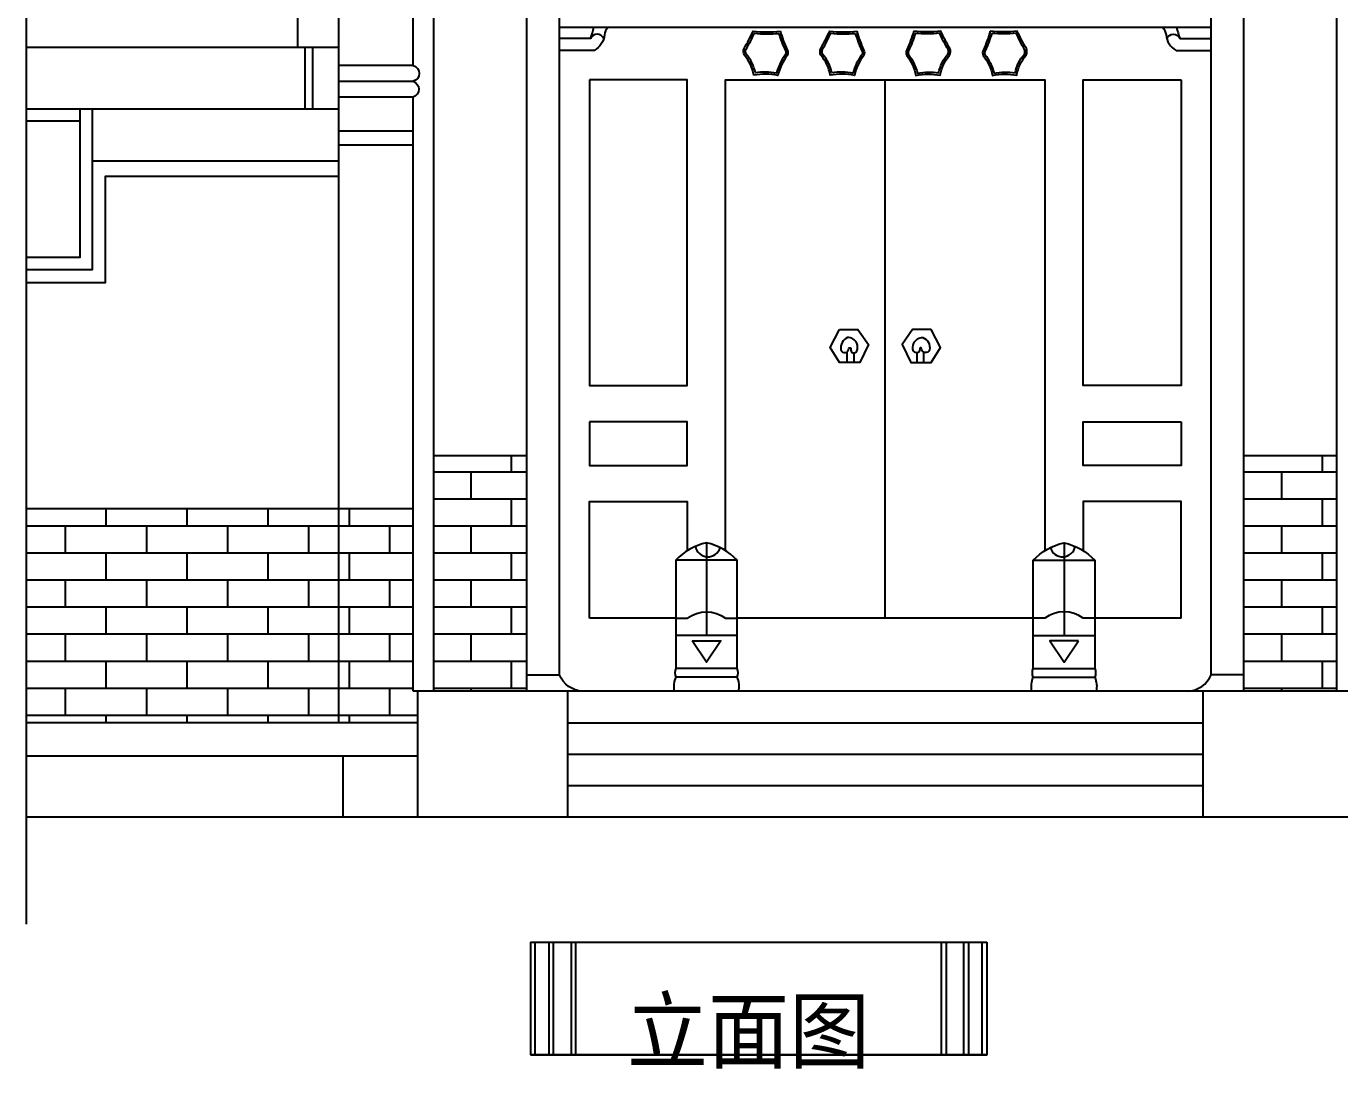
# Model space of a CAD drawing. Header units: metres. Extents: x 9271 to 18101, y 7802 to 23584.
# Drawn here: x 9271 to 14537, y 16140 to 20322 of the extents above; entities that cross this region are included whole.
import ezdxf

# ---------------------------------------------------------------- set-up
doc = ezdxf.new("R2010")
doc.units = ezdxf.units.M
for name, color, linetype in [('2', 2, 'Continuous'), ('3', 3, 'Continuous'), ('4', 4, 'Continuous'), ('7', 7, 'Continuous'), ('BH', 3, 'Continuous')]:
    doc.layers.add(name, color=color, linetype=linetype)

msp = doc.modelspace()

# ---------------------------------------------------------------- hatches: boundary and pattern name
at = {"layer": 'BH'}
h = msp.add_hatch(dxfattribs=at)
h.set_pattern_fill('AR-BRSTD', scale=1.6)
h.paths.add_polyline_path([(11277.37, 18598.08), (10904.57, 18598.08), (10904.57, 17654.08), (11277.37, 17654.08)])
h.paths.add_polyline_path([(14525.37, 18598.08), (14152.57, 18598.08), (14152.57, 17654.08), (14525.37, 17654.08)])
h.paths.add_polyline_path([(14905.37, 18386.88), (14607.77, 18386.88), (14607.77, 17654.08), (14590.17, 17654.08), (14590.17, 17528.48), (14905.37, 17528.48)])
h.paths.add_polyline_path([(17545.36, 17528.48), (17545.36, 18386.88), (14905.37, 18386.88), (14905.37, 17528.48)])
h.paths.add_polyline_path([(17545.36, 17528.48), (17866.96, 17528.48), (17866.96, 18386.88), (17545.36, 18386.88)])
h = msp.add_hatch(dxfattribs=at)
h.set_pattern_fill('AR-BRSTD', scale=1.6)
h.paths.add_polyline_path([(10822.17, 18386.88), (10524.57, 18386.88), (10524.57, 17528.48), (10839.77, 17528.48), (10839.77, 17654.08), (10822.17, 17654.08)])
h.paths.add_polyline_path([(9270.86, 18386.88), (9270.86, 17528.48), (10524.57, 17528.48), (10524.57, 18386.88)])

# ---------------------------------------------------------------- linework, layer by layer
at = {"layer": '2'}
msp.add_line((9270.86, 17150.08), (17932.31, 17150.08), dxfattribs=at)
at = {"layer": '3'}
for p, q in [((14525.37, 17654.08), (14525.37, 20557.28)), ((10524.57, 20101.37), (10822.17, 20101.37)), ((9486.59, 19941.92), (9270.86, 19941.92)), ((10524.57, 19901.92), (10822.17, 19901.92)), ((10524.57, 19845.92), (10822.17, 19845.92)), ((9536.99, 19781.92), (10524.57, 19781.92)), ((11998.17, 18250.08), (11998.17, 17878.08)), ((13431.77, 18250.08), (13431.77, 17878.08)), ((11441.37, 17528.08), (13988.57, 17528.08)), ((11441.37, 17402.08), (13988.57, 17402.08)), ((11441.37, 17276.08), (13988.57, 17276.08)), ((11292.85, 16647.57), (11292.85, 16195.17)), ((11292.85, 16647.57), (11292.85, 16195.17)), ((11292.85, 16647.57), (13121.66, 16647.57)), ((11311.57, 16195.17), (11311.57, 16647.57)), ((11311.57, 16195.17), (11311.57, 16647.57)), ((11366.16, 16647.57), (11366.16, 16195.17)), ((11366.16, 16647.57), (11366.16, 16195.17)), ((11384.88, 16195.17), (11384.88, 16647.57)), ((11384.88, 16195.17), (11384.88, 16647.57)), ((11455.55, 16647.57), (11455.55, 16195.17)), ((11455.55, 16647.57), (11455.55, 16195.17)), ((11474.27, 16195.17), (11474.27, 16647.57)), ((11474.27, 16195.17), (11474.27, 16647.57)), ((12940.25, 16195.17), (12940.25, 16647.57)), ((12940.25, 16195.17), (12940.25, 16647.57)), ((12958.97, 16647.57), (12958.97, 16195.17)), ((12958.97, 16647.57), (12958.97, 16195.17)), ((13029.64, 16195.17), (13029.64, 16647.57)), ((13029.64, 16195.17), (13029.64, 16647.57)), ((13048.36, 16647.57), (13048.36, 16195.17)), ((13048.36, 16647.57), (13048.36, 16195.17)), ((13102.94, 16195.17), (13102.94, 16647.57)), ((13102.94, 16195.17), (13102.94, 16647.57)), ((13121.66, 16647.57), (13121.66, 16195.17)), ((13121.66, 16647.57), (13121.66, 16195.17)), ((11292.85, 16195.17), (11311.57, 16195.17)), ((11292.85, 16195.17), (11311.57, 16195.17)), ((13121.66, 16195.17), (13102.94, 16195.17)), ((13121.66, 16195.17), (13102.94, 16195.17))]:
    msp.add_line(p, q, dxfattribs=at)
for points in [[(11586.49, 20273.23, 0.63), (11532.69, 20273.23), (11408.57, 20273.23)], [(13843.45, 20273.23, -0.63), (13897.25, 20273.23), (14021.37, 20273.23)], [(11874.97, 17946.88), (11921.37, 17946.88, -0.34), (12074.97, 17946.88), (12121.37, 17946.88)], [(13554.97, 17946.88), (13508.57, 17946.88, 0.34), (13354.97, 17946.88), (13308.57, 17946.88)]]:
    msp.add_lwpolyline(points, format="xyb", dxfattribs=at)
for points in [[(12294.01, 20302.28, 0.04), (12321.58, 20227.69, -0.27), (12321.97, 20204.54, 0.11), (12284.96, 20124.89, 0.1), (12187.66, 20125.66, 0.14), (12150.31, 20205.9, -0.22), (12149.08, 20232.3, 0.02), (12185.77, 20302.95, 0.06)], [(12288.16, 20293.63, 0.04), (12314.53, 20223.87, -0.27), (12315.24, 20208.93, 0.1), (12278.9, 20134.19, 0.08), (12194.1, 20134.9, 0.13), (12157.04, 20210.35, -0.2), (12156.33, 20228.86, 0.02), (12190.53, 20294.34, 0.05)], [(12600.78, 20302.28, 0.04), (12628.35, 20227.69, -0.27), (12628.74, 20204.54, 0.11), (12591.74, 20124.89, 0.1), (12494.43, 20125.66, 0.14), (12457.09, 20205.9, -0.22), (12455.86, 20232.3, 0.02), (12492.55, 20302.95, 0.06)], [(12594.94, 20293.63, 0.04), (12621.31, 20223.87, -0.27), (12622.02, 20208.93, 0.1), (12585.68, 20134.19, 0.08), (12500.87, 20134.9, 0.13), (12463.81, 20210.35, -0.2), (12463.1, 20228.86, 0.02), (12497.31, 20294.34, 0.05)], [(12829.16, 20302.28, -0.04), (12801.59, 20227.69, 0.27), (12801.2, 20204.54, -0.11), (12838.2, 20124.89, -0.1), (12935.51, 20125.66, -0.14), (12972.85, 20205.9, 0.22), (12974.08, 20232.3, -0.02), (12937.39, 20302.95, -0.06)], [(12835, 20293.63, -0.04), (12808.63, 20223.87, 0.27), (12807.92, 20208.93, -0.1), (12844.27, 20134.19, -0.08), (12929.07, 20134.9, -0.13), (12966.13, 20210.35, 0.2), (12966.84, 20228.86, -0.02), (12932.63, 20294.34, -0.05)], [(13135.93, 20302.28, -0.04), (13108.36, 20227.69, 0.27), (13107.97, 20204.54, -0.11), (13144.98, 20124.89, -0.1), (13242.28, 20125.66, -0.14), (13279.63, 20205.9, 0.22), (13280.86, 20232.3, -0.02), (13244.17, 20302.95, -0.06)], [(13141.78, 20293.63, -0.04), (13115.41, 20223.87, 0.27), (13114.7, 20208.93, -0.1), (13151.04, 20134.19, -0.08), (13235.85, 20134.9, -0.13), (13272.9, 20210.35, 0.2), (13273.62, 20228.86, -0.02), (13239.41, 20294.34, -0.05)]]:
    msp.add_lwpolyline(points, format="xyb", close=True, dxfattribs=at)
for points in [[(9270.86, 19396.32), (9486.59, 19396.32), (9486.59, 19989.92)], [(9270.86, 19345.92), (9536.99, 19345.92), (9536.99, 19989.92)], [(12121.37, 18179.68), (11874.97, 18179.68)], [(13308.57, 18179.68), (13554.97, 18179.68)], [(12121.37, 17878.08), (11874.97, 17878.08)], [(13308.57, 17878.08), (13554.97, 17878.08)], [(12121.37, 17745.28), (11874.97, 17745.28)], [(12121.37, 17710.88), (11874.97, 17710.88)], [(13308.57, 17745.28), (13554.97, 17745.28)], [(13308.57, 17710.88), (13554.97, 17710.88)], [(11292.85, 16647.57), (13121.66, 16647.57)], [(11292.85, 16195.17), (13121.66, 16195.17), (13121.66, 16195.17), (11292.85, 16195.17)]]:
    msp.add_lwpolyline(points, dxfattribs=at)
for points in [[(11940.67, 17856.62), (12055.67, 17856.62), (11998.17, 17770.46)], [(13489.27, 17856.62), (13374.27, 17856.62), (13431.77, 17770.46)]]:
    msp.add_lwpolyline(points, close=True, dxfattribs=at)
for centre, radius, start, end in [((11358.84, 20352.11), 190.9, 335.6, 349.73), ((14071.1, 20352.11), 190.9, 190.27, 204.4), ((12003.73, 18244.61), 50.96, 190.17, 344.42), ((13426.21, 18244.61), 50.96, 195.58, 349.83)]:
    msp.add_arc(centre, radius, start, end, dxfattribs=at)
at = {"layer": '4'}
for p, q in [((11277.37, 17654.08), (11277.37, 21077.28)), ((14152.57, 17654.08), (14152.57, 21077.28)), ((10822.17, 20164.57), (10822.17, 20694.88)), ((10904.57, 17654.08), (10904.57, 20557.28)), ((10524.57, 17528.48), (10524.57, 20488.32)), ((11408.57, 20318.08), (14021.37, 20318.08)), ((10822.17, 17654.08), (10822.17, 20037.37)), ((10839.77, 17654.08), (10839.77, 17150.08)), ((11441.37, 17654.08), (11441.37, 17150.08)), ((13988.57, 17654.08), (13988.57, 17150.08))]:
    msp.add_line(p, q, dxfattribs=at)
for points in [[(11501.87, 17654.08, -0.29), (11408.57, 17720.48), (11408.57, 20546.08)], [(13928.07, 17654.08, 0.29), (14021.37, 17720.48), (14021.37, 20546.08)], [(10822.17, 20164.57, -0.78), (10822.17, 20101.37, -0.7), (10822.17, 20037.37)], [(12127.32, 17654.08, 0.15), (12121.37, 17710.88, 0.2), (12121.37, 17745.28), (12121.37, 18179.68, 0.15), (11998.17, 18250.08, 0.15), (11874.97, 18179.68), (11874.97, 17745.28, 0.2), (11874.97, 17710.88, 0.15), (11869.02, 17654.08)], [(13302.62, 17654.08, -0.15), (13308.57, 17710.88, -0.2), (13308.57, 17745.28), (13308.57, 18179.68, -0.15), (13431.77, 18250.08, -0.15), (13554.97, 18179.68), (13554.97, 17745.28, -0.2), (13554.97, 17710.88, -0.15), (13560.92, 17654.08)]]:
    msp.add_lwpolyline(points, format="xyb", dxfattribs=at)
msp.add_lwpolyline([(12074.97, 18218.42), (12074.97, 20106.88), (13354.97, 20106.88), (13354.97, 18218.42)], dxfattribs=at)
at = {"layer": '7'}
for p, q in [((10524.57, 20237.12), (9270.86, 20237.12)), ((10387.61, 20237.12), (10387.61, 19989.92)), ((10418.97, 20237.12), (10418.97, 19989.92)), ((10822.17, 20164.57), (10524.57, 20164.57)), ((12714.97, 17946.88), (12714.97, 20106.88)), ((10822.17, 20037.37), (10524.57, 20037.37)), ((10524.57, 19989.92), (9270.86, 19989.92)), ((11277.37, 18598.08), (10904.57, 18598.08)), ((14525.37, 18598.08), (14152.57, 18598.08)), ((9270.86, 18386.88), (10822.17, 18386.88)), ((11277.37, 17720.48), (11408.57, 17720.48)), ((14152.57, 17720.48), (14021.37, 17720.48)), ((14607.77, 17654.08), (10822.17, 17654.08)), ((9270.86, 17528.48), (10839.77, 17528.48)), ((9270.86, 17394.88), (10839.77, 17394.88)), ((10540.57, 17394.88), (10540.57, 17150.08))]:
    msp.add_line(p, q, dxfattribs=at)
for points in [[(10338.97, 20393.53), (10358.97, 20393.53), (10358.97, 20237.12)], [(9270.86, 19293.92), (9588.99, 19293.92), (9588.99, 19720.32), (10524.57, 19720.32)], [(12531.3, 19105.79), (12605.72, 19105.79), (12647.19, 19044.87), (12613.03, 18972.98), (12531.3, 18972.98), (12493.49, 19033.9), (12531.3, 19105.79)], [(12898.64, 19105.79), (12824.23, 19105.79), (12782.75, 19044.87), (12816.91, 18972.98), (12898.64, 18972.98), (12936.45, 19033.9), (12898.64, 19105.79)], [(11528.57, 17946.88), (11528.57, 18414.88), (11921.37, 18414.88), (11921.37, 18218.42)], [(13901.37, 17946.88), (13901.37, 18414.88), (13508.57, 18414.88), (13508.57, 18218.42)], [(11874.97, 17946.88), (11528.57, 17946.88)], [(13308.57, 17946.88), (12121.37, 17946.88)], [(13901.37, 17946.88), (13554.97, 17946.88)]]:
    msp.add_lwpolyline(points, dxfattribs=at)
for points in [[(11603.93, 20318.08, 0.16), (11588.8, 20287.63, -0.26), (11547.96, 20225.24), (11408.57, 20225.24)], [(13826.01, 20318.08, -0.16), (13841.14, 20287.63, 0.26), (13881.98, 20225.24), (14021.37, 20225.24)]]:
    msp.add_lwpolyline(points, format="xyb", dxfattribs=at)
for points in [[(11528.57, 20106.88), (11528.57, 18880.48), (11921.37, 18880.48), (11921.37, 20106.88)], [(13901.37, 20106.88), (13901.37, 18880.48), (13508.57, 18880.48), (13508.57, 20106.88)], [(11528.57, 18734.88), (11528.57, 18560.48), (11921.37, 18560.48), (11921.37, 18734.88)], [(13901.37, 18734.88), (13901.37, 18560.48), (13508.57, 18560.48), (13508.57, 18734.88)]]:
    msp.add_lwpolyline(points, close=True, dxfattribs=at)
at = {"layer": 'BH'}
for p, q in [((9270.86, 22674.83), (9270.86, 16720.28)), ((12561.06, 19015.19), (12561.06, 18972.98)), ((12868.88, 19015.19), (12868.88, 18972.98)), ((12588.53, 19011.7), (12588.53, 18972.98)), ((12841.41, 19011.7), (12841.41, 18972.98))]:
    msp.add_line(p, q, dxfattribs=at)
for points in [[(12569.05, 19029.3, -0.81), (12576.53, 19029.36, 0.13), (12579.73, 19014.96, 0.43), (12601.63, 19018.16, 0.2), (12600.56, 19050.7, 0.3), (12563.71, 19073.63, 0.33), (12537.01, 19024.03, 0.85), (12569.05, 19029.36)], [(12860.89, 19029.3, 0.81), (12853.41, 19029.36, -0.13), (12850.21, 19014.96, -0.43), (12828.31, 19018.16, -0.2), (12829.38, 19050.7, -0.3), (12866.23, 19073.63, -0.33), (12892.93, 19024.03, -0.85), (12860.89, 19029.36)]]:
    msp.add_lwpolyline(points, format="xyb", dxfattribs=at)

# ---------------------------------------------------------------- texts
at = {"layer": '3', "insert": (11679.35, 16417.01), "char_height": 250, "attachment_point": 1}
msp.add_mtext('立面图', dxfattribs=at)

doc.saveas('drawing.dxf')
